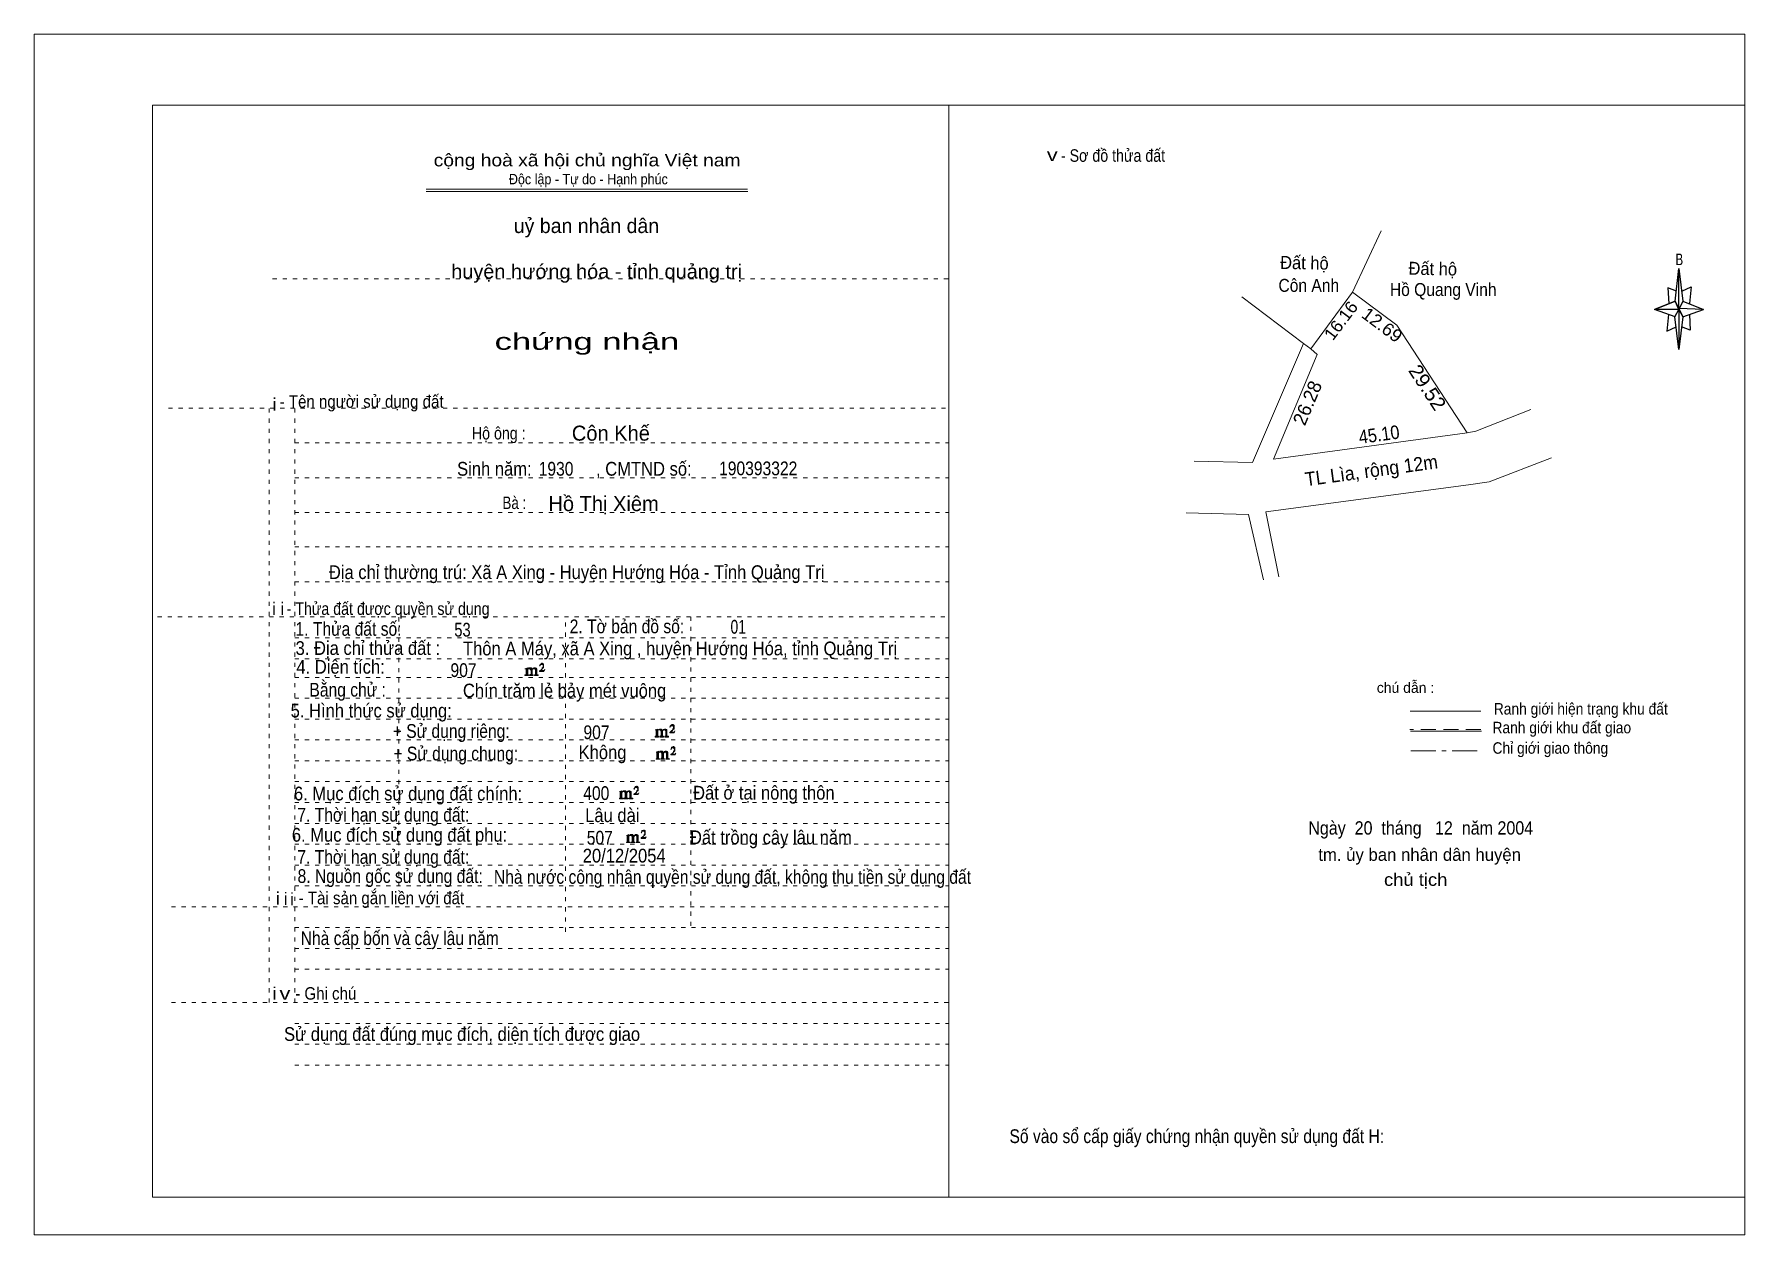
# Model space of a CAD drawing. Header units: centimetres. Extents: x -0.5 to 40.6, y -0.5 to 28.3.
import ezdxf
from ezdxf.enums import TextEntityAlignment as Align

# ---------------------------------------------------------------- set-up
doc = ezdxf.new("R2010")
doc.units = ezdxf.units.CM
doc.header["$LTSCALE"] = 0.12
for name, pattern in [('DOT_DASHED', [7.7, 5, -1.2, 0.3, -1.2]), ('DOTTED', [1.5, 0.3, -1.2]), ('MEDIUM_DASHED', [4.5, 3, -1.5])]:
    doc.linetypes.add(name, pattern=pattern)
for name, color, linetype, lineweight in [('1', 7, 'DOTTED', 13), ('22', 7, 'Continuous', 13), ('50', 7, 'Continuous', 13)]:
    doc.layers.add(name, color=color, linetype=linetype, lineweight=lineweight)
doc.layers.add('21', color=7, linetype='Continuous')

msp = doc.modelspace()

# ---------------------------------------------------------------- hatches: boundary and pattern name
at = {"layer": '50'}
for points in [[(11.74, 12.97), (11.77, 13.02), (11.77, 13.02), (11.76, 13), (11.74, 13), (11.73, 13), (11.68, 13), (11.71, 13.04), (11.72, 13.05), (11.74, 13.06), (11.74, 13.08), (11.74, 13.1), (11.74, 13.12), (11.74, 13.13), (11.74, 13.15), (11.73, 13.16), (11.72, 13.16), (11.71, 13.17), (11.7, 13.17), (11.68, 13.16), (11.68, 13.16), (11.67, 13.15), (11.66, 13.13), (11.64, 13.11), (11.66, 13.11), (11.66, 13.13), (11.67, 13.13), (11.68, 13.14), (11.7, 13.14), (11.71, 13.14), (11.72, 13.13), (11.73, 13.13), (11.73, 13.1), (11.73, 13.08), (11.71, 13.06), (11.71, 13.04), (11.7, 13.03), (11.64, 12.98), (11.64, 12.97)], [(11.32, 12.91), (11.32, 12.9), (11.32, 12.89), (11.3, 12.89), (11.29, 12.89), (11.29, 12.88), (11.38, 12.88), (11.38, 12.89), (11.37, 12.89), (11.36, 12.89), (11.36, 12.9), (11.36, 12.91), (11.36, 13.02), (11.36, 13.03), (11.37, 13.04), (11.39, 13.04), (11.4, 13.04), (11.41, 13.04), (11.42, 13.03), (11.44, 13), (11.44, 12.91), (11.42, 12.9), (11.42, 12.89), (11.41, 12.89), (11.4, 12.89), (11.4, 12.88), (11.49, 12.88), (11.49, 12.89), (11.48, 12.89), (11.47, 12.89), (11.47, 12.9), (11.47, 12.91), (11.47, 13.02), (11.49, 13.04), (11.5, 13.04), (11.51, 13.04), (11.54, 13.04), (11.54, 13.03), (11.55, 13.02), (11.55, 13), (11.55, 12.91), (11.55, 12.9), (11.54, 12.89), (11.54, 12.89), (11.52, 12.89), (11.52, 12.88), (11.61, 12.88), (11.61, 12.89), (11.6, 12.89), (11.59, 12.89), (11.58, 12.9), (11.58, 12.91), (11.58, 12.98), (11.58, 13.03), (11.58, 13.04), (11.57, 13.05), (11.55, 13.06), (11.52, 13.06), (11.51, 13.06), (11.49, 13.05), (11.46, 13.03), (11.46, 13.04), (11.45, 13.06), (11.44, 13.06), (11.42, 13.06), (11.4, 13.06), (11.39, 13.06), (11.37, 13.04), (11.36, 13.04), (11.36, 13.03), (11.36, 13.03), (11.36, 13.04), (11.36, 13.06), (11.29, 13.04), (11.29, 13.04), (11.3, 13.04), (11.32, 13.03), (11.32, 13.02), (11.32, 13.01)], [(14.44, 11.44), (14.44, 11.43), (14.44, 11.42), (14.43, 11.42), (14.42, 11.42), (14.42, 11.4), (14.5, 11.4), (14.5, 11.42), (14.49, 11.42), (14.48, 11.42), (14.48, 11.43), (14.48, 11.44), (14.48, 11.55), (14.48, 11.56), (14.49, 11.57), (14.52, 11.57), (14.53, 11.57), (14.54, 11.57), (14.55, 11.56), (14.56, 11.52), (14.56, 11.44), (14.55, 11.43), (14.55, 11.42), (14.54, 11.42), (14.53, 11.42), (14.53, 11.4), (14.62, 11.4), (14.62, 11.42), (14.6, 11.42), (14.59, 11.42), (14.59, 11.43), (14.59, 11.44), (14.59, 11.55), (14.62, 11.57), (14.63, 11.57), (14.64, 11.57), (14.66, 11.57), (14.66, 11.56), (14.67, 11.55), (14.67, 11.52), (14.67, 11.44), (14.67, 11.43), (14.66, 11.42), (14.66, 11.42), (14.65, 11.42), (14.65, 11.4), (14.74, 11.4), (14.74, 11.42), (14.72, 11.42), (14.71, 11.42), (14.7, 11.43), (14.7, 11.44), (14.7, 11.51), (14.7, 11.56), (14.7, 11.57), (14.69, 11.58), (14.67, 11.59), (14.65, 11.59), (14.64, 11.59), (14.62, 11.58), (14.58, 11.56), (14.58, 11.57), (14.57, 11.59), (14.56, 11.59), (14.55, 11.59), (14.53, 11.59), (14.52, 11.59), (14.49, 11.57), (14.48, 11.57), (14.48, 11.56), (14.48, 11.56), (14.48, 11.57), (14.48, 11.59), (14.42, 11.57), (14.42, 11.57), (14.43, 11.57), (14.44, 11.56), (14.44, 11.55), (14.44, 11.54)], [(14.87, 11.5), (14.89, 11.55), (14.89, 11.55), (14.88, 11.52), (14.87, 11.52), (14.86, 11.52), (14.8, 11.52), (14.84, 11.57), (14.85, 11.58), (14.87, 11.59), (14.87, 11.61), (14.87, 11.62), (14.87, 11.65), (14.87, 11.66), (14.87, 11.68), (14.86, 11.69), (14.85, 11.69), (14.84, 11.7), (14.82, 11.7), (14.8, 11.69), (14.8, 11.69), (14.79, 11.68), (14.78, 11.66), (14.77, 11.64), (14.78, 11.64), (14.78, 11.66), (14.79, 11.66), (14.8, 11.67), (14.82, 11.67), (14.84, 11.67), (14.85, 11.66), (14.86, 11.66), (14.86, 11.62), (14.86, 11.61), (14.84, 11.59), (14.84, 11.57), (14.82, 11.56), (14.77, 11.51), (14.77, 11.5)], [(14.89, 10.97), (14.91, 11.01), (14.91, 11.01), (14.9, 10.99), (14.89, 10.99), (14.88, 10.99), (14.82, 10.99), (14.86, 11.04), (14.87, 11.05), (14.89, 11.06), (14.89, 11.08), (14.89, 11.09), (14.89, 11.11), (14.89, 11.12), (14.89, 11.15), (14.88, 11.16), (14.87, 11.16), (14.86, 11.17), (14.85, 11.17), (14.82, 11.16), (14.82, 11.16), (14.81, 11.15), (14.8, 11.12), (14.79, 11.1), (14.8, 11.1), (14.8, 11.12), (14.81, 11.12), (14.82, 11.14), (14.85, 11.14), (14.86, 11.14), (14.87, 11.12), (14.88, 11.12), (14.88, 11.09), (14.88, 11.08), (14.86, 11.06), (14.86, 11.04), (14.85, 11.02), (14.79, 10.98), (14.79, 10.97)], [(14.46, 10.9), (14.46, 10.89), (14.46, 10.88), (14.45, 10.88), (14.44, 10.88), (14.44, 10.87), (14.53, 10.87), (14.53, 10.88), (14.52, 10.88), (14.5, 10.88), (14.5, 10.89), (14.5, 10.9), (14.5, 11.01), (14.5, 11.02), (14.52, 11.04), (14.54, 11.04), (14.55, 11.04), (14.56, 11.04), (14.57, 11.02), (14.58, 10.99), (14.58, 10.9), (14.57, 10.89), (14.57, 10.88), (14.56, 10.88), (14.55, 10.88), (14.55, 10.87), (14.64, 10.87), (14.64, 10.88), (14.63, 10.88), (14.62, 10.88), (14.62, 10.89), (14.62, 10.9), (14.62, 11.01), (14.64, 11.04), (14.65, 11.04), (14.66, 11.04), (14.68, 11.04), (14.68, 11.02), (14.69, 11.01), (14.69, 10.99), (14.69, 10.9), (14.69, 10.89), (14.68, 10.88), (14.68, 10.88), (14.67, 10.88), (14.67, 10.87), (14.76, 10.87), (14.76, 10.88), (14.75, 10.88), (14.74, 10.88), (14.72, 10.89), (14.72, 10.9), (14.72, 10.98), (14.72, 11.02), (14.72, 11.04), (14.71, 11.05), (14.69, 11.06), (14.67, 11.06), (14.66, 11.06), (14.64, 11.05), (14.6, 11.02), (14.6, 11.04), (14.59, 11.06), (14.58, 11.06), (14.57, 11.06), (14.55, 11.06), (14.54, 11.06), (14.52, 11.04), (14.5, 11.04), (14.5, 11.02), (14.5, 11.02), (14.5, 11.04), (14.5, 11.06), (14.44, 11.04), (14.44, 11.04), (14.45, 11.04), (14.46, 11.02), (14.46, 11.01), (14.46, 11)], [(13.58, 9.95), (13.58, 9.94), (13.58, 9.93), (13.57, 9.93), (13.56, 9.93), (13.56, 9.92), (13.65, 9.92), (13.65, 9.93), (13.64, 9.93), (13.62, 9.93), (13.62, 9.94), (13.62, 9.95), (13.62, 10.06), (13.62, 10.07), (13.64, 10.09), (13.66, 10.09), (13.67, 10.09), (13.68, 10.09), (13.69, 10.07), (13.7, 10.04), (13.7, 9.95), (13.69, 9.94), (13.69, 9.93), (13.68, 9.93), (13.67, 9.93), (13.67, 9.92), (13.76, 9.92), (13.76, 9.93), (13.75, 9.93), (13.74, 9.93), (13.74, 9.94), (13.74, 9.95), (13.74, 10.06), (13.76, 10.09), (13.77, 10.09), (13.78, 10.09), (13.8, 10.09), (13.8, 10.07), (13.81, 10.06), (13.81, 10.04), (13.81, 9.95), (13.81, 9.94), (13.8, 9.93), (13.8, 9.93), (13.79, 9.93), (13.79, 9.92), (13.88, 9.92), (13.88, 9.93), (13.87, 9.93), (13.86, 9.93), (13.84, 9.94), (13.84, 9.95), (13.84, 10.03), (13.84, 10.07), (13.84, 10.09), (13.83, 10.1), (13.81, 10.11), (13.79, 10.11), (13.78, 10.11), (13.76, 10.1), (13.72, 10.07), (13.72, 10.09), (13.71, 10.11), (13.7, 10.11), (13.69, 10.11), (13.67, 10.11), (13.66, 10.11), (13.64, 10.09), (13.62, 10.09), (13.62, 10.07), (13.62, 10.07), (13.62, 10.09), (13.62, 10.11), (13.56, 10.09), (13.56, 10.09), (13.57, 10.09), (13.58, 10.07), (13.58, 10.06), (13.58, 10.05)], [(14.01, 10.02), (14.03, 10.06), (14.03, 10.06), (14.02, 10.04), (14.01, 10.04), (14, 10.04), (13.94, 10.04), (13.98, 10.09), (13.99, 10.1), (14.01, 10.11), (14.01, 10.13), (14.01, 10.14), (14.01, 10.16), (14.01, 10.17), (14.01, 10.2), (14, 10.21), (13.99, 10.21), (13.98, 10.22), (13.97, 10.22), (13.94, 10.21), (13.94, 10.21), (13.93, 10.2), (13.92, 10.17), (13.91, 10.15), (13.92, 10.15), (13.92, 10.17), (13.93, 10.17), (13.94, 10.19), (13.97, 10.19), (13.98, 10.19), (13.99, 10.17), (14, 10.17), (14, 10.14), (14, 10.13), (13.98, 10.11), (13.98, 10.09), (13.97, 10.07), (13.91, 10.03), (13.91, 10.02)], [(13.75, 8.9), (13.75, 8.89), (13.75, 8.88), (13.74, 8.88), (13.73, 8.88), (13.73, 8.87), (13.82, 8.87), (13.82, 8.88), (13.81, 8.88), (13.79, 8.88), (13.79, 8.89), (13.79, 8.9), (13.79, 9.01), (13.79, 9.02), (13.81, 9.04), (13.83, 9.04), (13.84, 9.04), (13.85, 9.04), (13.86, 9.02), (13.87, 8.99), (13.87, 8.9), (13.86, 8.89), (13.86, 8.88), (13.85, 8.88), (13.84, 8.88), (13.84, 8.87), (13.93, 8.87), (13.93, 8.88), (13.92, 8.88), (13.91, 8.88), (13.91, 8.89), (13.91, 8.9), (13.91, 9.01), (13.93, 9.04), (13.94, 9.04), (13.95, 9.04), (13.97, 9.04), (13.97, 9.02), (13.98, 9.01), (13.98, 8.99), (13.98, 8.9), (13.98, 8.89), (13.97, 8.88), (13.97, 8.88), (13.96, 8.88), (13.96, 8.87), (14.05, 8.87), (14.05, 8.88), (14.04, 8.88), (14.03, 8.88), (14.01, 8.89), (14.01, 8.9), (14.01, 8.98), (14.01, 9.02), (14.01, 9.04), (14, 9.05), (13.98, 9.06), (13.96, 9.06), (13.95, 9.06), (13.93, 9.05), (13.89, 9.02), (13.89, 9.04), (13.88, 9.06), (13.87, 9.06), (13.86, 9.06), (13.84, 9.06), (13.83, 9.06), (13.81, 9.04), (13.79, 9.04), (13.79, 9.02), (13.79, 9.02), (13.79, 9.04), (13.79, 9.06), (13.73, 9.04), (13.73, 9.04), (13.74, 9.04), (13.75, 9.02), (13.75, 9.01), (13.75, 9)], [(14.18, 8.97), (14.2, 9.01), (14.2, 9.01), (14.19, 8.99), (14.18, 8.99), (14.17, 8.99), (14.11, 8.99), (14.15, 9.04), (14.16, 9.05), (14.18, 9.06), (14.18, 9.08), (14.18, 9.09), (14.18, 9.11), (14.18, 9.12), (14.18, 9.15), (14.17, 9.16), (14.16, 9.16), (14.15, 9.17), (14.14, 9.17), (14.11, 9.16), (14.11, 9.16), (14.1, 9.15), (14.09, 9.12), (14.08, 9.1), (14.09, 9.1), (14.09, 9.12), (14.1, 9.12), (14.11, 9.14), (14.14, 9.14), (14.15, 9.14), (14.16, 9.12), (14.17, 9.12), (14.17, 9.09), (14.17, 9.08), (14.15, 9.06), (14.15, 9.04), (14.14, 9.02), (14.08, 8.98), (14.08, 8.97)]]:
    msp.add_hatch(color=256, dxfattribs=at).paths.add_polyline_path(points)

# ---------------------------------------------------------------- linework, layer by layer
at = {"layer": '1', "linetype": 'Continuous'}
for p, q in [((2.36, 0.36), (2.36, 26.56)), ((2.36, 26.56), (40.56, 26.56)), ((21.46, 0.36), (21.46, 26.56)), ((40.56, 0.36), (40.56, 26.56)), ((8.92, 24.54), (16.63, 24.54)), ((8.92, 24.49), (16.64, 24.49)), ((2.36, 0.36), (40.56, 0.36))]:
    msp.add_line(p, q, dxfattribs=at)
at = {"layer": '1'}
for p, q in [((5.24, 22.39), (21.46, 22.39)), ((2.74, 19.29), (21.46, 19.29)), ((5.16, 5.03), (5.16, 19.29)), ((5.77, 5.03), (5.77, 19.29)), ((5.77, 18.46), (21.46, 18.46)), ((5.77, 17.62), (21.46, 17.62)), ((5.77, 16.79), (21.46, 16.79)), ((5.77, 15.96), (21.46, 15.96)), ((5.77, 15.12), (21.46, 15.12)), ((2.48, 14.28), (21.46, 14.28)), ((8.27, 7.83), (8.27, 14.28)), ((12.27, 6.73), (12.27, 14.28)), ((15.27, 6.87), (15.27, 14.28)), ((5.77, 13.78), (21.46, 13.78)), ((5.77, 13.28), (21.46, 13.28)), ((5.77, 12.83), (21.46, 12.83)), ((5.77, 12.33), (21.46, 12.33)), ((5.77, 11.83), (21.46, 11.83)), ((5.77, 11.33), (21.46, 11.33)), ((5.77, 10.83), (21.46, 10.83)), ((5.77, 10.33), (21.46, 10.33)), ((5.77, 9.83), (21.46, 9.83)), ((5.77, 9.33), (21.46, 9.33)), ((5.77, 8.83), (21.46, 8.83)), ((5.77, 8.33), (21.46, 8.33)), ((5.77, 7.83), (21.46, 7.83)), ((2.81, 7.33), (21.46, 7.33)), ((5.77, 6.83), (21.46, 6.83)), ((5.77, 6.33), (21.46, 6.33)), ((5.77, 5.83), (21.46, 5.83)), ((2.81, 5.03), (21.46, 5.03)), ((5.77, 4.53), (21.46, 4.53)), ((5.77, 4.03), (21.46, 4.03)), ((5.77, 3.53), (21.46, 3.53))]:
    msp.add_line(p, q, dxfattribs=at)
at = {"layer": '1', "linetype": 'Continuous'}
msp.add_lwpolyline([(-0.48, -0.54), (40.56, -0.54), (40.56, 28.26), (-0.48, 28.26)], close=True, dxfattribs=at)
at = {"layer": '22'}
for q in [(31.84, 23.54), (30.15, 20.71)]:
    msp.add_line((31.15, 22.07), q, dxfattribs=at)
for points in [[(28.49, 21.96), (29.97, 20.84), (30.15, 20.71)], [(33.9, 18.7), (32.21, 21.28), (31.15, 22.07)], [(29.97, 20.84), (28.75, 17.99), (27.35, 18.02)], [(30.15, 20.71), (30.3, 20.58), (29.25, 18.07), (33.9, 18.7)], [(35.43, 19.26), (34.11, 18.74), (33.9, 18.7)], [(35.92, 18.1), (34.43, 17.52), (33.93, 17.45)], [(29.38, 15.24), (29.07, 16.8), (33.93, 17.45)], [(29.01, 15.17), (28.65, 16.74), (27.16, 16.78)]]:
    msp.add_lwpolyline(points, dxfattribs=at)
msp.add_lwpolyline([(30.15, 20.71), (31.15, 22.07), (32.21, 21.28), (33.9, 18.7), (29.25, 18.07), (30.3, 20.58)], close=True, dxfattribs=at)
at = {"layer": '50', "lineweight": 25}
for p, q in [((38.89, 21.86), (38.98, 22.64)), ((39.07, 21.86), (39.57, 21.66)), ((38.89, 21.48), (38.39, 21.66)), ((39.07, 21.48), (38.98, 20.7)), ((39.23, 21.54), (39.25, 21.16)), ((39.25, 21.16), (39.04, 21.24))]:
    msp.add_line(p, q, dxfattribs=at)
at = {"layer": '50'}
for p, q in [((34.23, 12.02), (32.53, 12.02)), ((34.24, 11.54), (32.54, 11.54))]:
    msp.add_line(p, q, dxfattribs=at)
at = {"layer": '50', "linetype": 'MEDIUM_DASHED'}
msp.add_line((34.23, 11.58), (32.52, 11.58), dxfattribs=at)
at = {"layer": '50', "linetype": 'DOT_DASHED'}
msp.add_line((32.55, 11.07), (34.26, 11.07), dxfattribs=at)
at = {"layer": '50', "lineweight": 25}
for points in [[(38.98, 22.64), (39.07, 21.86), (38.98, 21.66)], [(38.98, 21.66), (38.39, 21.66), (38.89, 21.86), (39.07, 21.48), (39.57, 21.66), (38.98, 21.68)], [(38.98, 21.66), (38.98, 20.7), (38.88, 21.48)]]:
    msp.add_lwpolyline(points, close=True, dxfattribs=at)
for points in [[(38.92, 22.1), (38.71, 22.18), (38.74, 21.8)], [(39.05, 22.1), (39.27, 22.2), (39.23, 21.8)], [(38.98, 21.66), (38.89, 21.86), (38.39, 21.66)], [(38.73, 21.54), (38.69, 21.14), (38.91, 21.24)], [(38.98, 21.66), (39.07, 21.48), (39.57, 21.66)]]:
    msp.add_lwpolyline(points, dxfattribs=at)
at = {"layer": '50'}
for points in [[(11.74, 12.97), (11.77, 13.02), (11.77, 13.02), (11.76, 13), (11.74, 13), (11.73, 13), (11.68, 13), (11.71, 13.04), (11.72, 13.05), (11.74, 13.06), (11.74, 13.08), (11.74, 13.1), (11.74, 13.12), (11.74, 13.13), (11.74, 13.15), (11.73, 13.16), (11.72, 13.16), (11.71, 13.17), (11.7, 13.17), (11.68, 13.16), (11.68, 13.16), (11.67, 13.15), (11.66, 13.13), (11.64, 13.11), (11.66, 13.11), (11.66, 13.13), (11.67, 13.13), (11.68, 13.14), (11.7, 13.14), (11.71, 13.14), (11.72, 13.13), (11.73, 13.13), (11.73, 13.1), (11.73, 13.08), (11.71, 13.06), (11.71, 13.04), (11.7, 13.03), (11.64, 12.98), (11.64, 12.97)], [(11.32, 12.91), (11.32, 12.9), (11.32, 12.89), (11.3, 12.89), (11.29, 12.89), (11.29, 12.88), (11.38, 12.88), (11.38, 12.89), (11.37, 12.89), (11.36, 12.89), (11.36, 12.9), (11.36, 12.91), (11.36, 13.02), (11.36, 13.03), (11.37, 13.04), (11.39, 13.04), (11.4, 13.04), (11.41, 13.04), (11.42, 13.03), (11.44, 13), (11.44, 12.91), (11.42, 12.9), (11.42, 12.89), (11.41, 12.89), (11.4, 12.89), (11.4, 12.88), (11.49, 12.88), (11.49, 12.89), (11.48, 12.89), (11.47, 12.89), (11.47, 12.9), (11.47, 12.91), (11.47, 13.02), (11.49, 13.04), (11.5, 13.04), (11.51, 13.04), (11.54, 13.04), (11.54, 13.03), (11.55, 13.02), (11.55, 13), (11.55, 12.91), (11.55, 12.9), (11.54, 12.89), (11.54, 12.89), (11.52, 12.89), (11.52, 12.88), (11.61, 12.88), (11.61, 12.89), (11.6, 12.89), (11.59, 12.89), (11.58, 12.9), (11.58, 12.91), (11.58, 12.98), (11.58, 13.03), (11.58, 13.04), (11.57, 13.05), (11.55, 13.06), (11.52, 13.06), (11.51, 13.06), (11.49, 13.05), (11.46, 13.03), (11.46, 13.04), (11.45, 13.06), (11.44, 13.06), (11.42, 13.06), (11.4, 13.06), (11.39, 13.06), (11.37, 13.04), (11.36, 13.04), (11.36, 13.03), (11.36, 13.03), (11.36, 13.04), (11.36, 13.06), (11.29, 13.04), (11.29, 13.04), (11.3, 13.04), (11.32, 13.03), (11.32, 13.02), (11.32, 13.01)], [(14.44, 11.44), (14.44, 11.43), (14.44, 11.42), (14.43, 11.42), (14.42, 11.42), (14.42, 11.4), (14.5, 11.4), (14.5, 11.42), (14.49, 11.42), (14.48, 11.42), (14.48, 11.43), (14.48, 11.44), (14.48, 11.55), (14.48, 11.56), (14.49, 11.57), (14.52, 11.57), (14.53, 11.57), (14.54, 11.57), (14.55, 11.56), (14.56, 11.52), (14.56, 11.44), (14.55, 11.43), (14.55, 11.42), (14.54, 11.42), (14.53, 11.42), (14.53, 11.4), (14.62, 11.4), (14.62, 11.42), (14.6, 11.42), (14.59, 11.42), (14.59, 11.43), (14.59, 11.44), (14.59, 11.55), (14.62, 11.57), (14.63, 11.57), (14.64, 11.57), (14.66, 11.57), (14.66, 11.56), (14.67, 11.55), (14.67, 11.52), (14.67, 11.44), (14.67, 11.43), (14.66, 11.42), (14.66, 11.42), (14.65, 11.42), (14.65, 11.4), (14.74, 11.4), (14.74, 11.42), (14.72, 11.42), (14.71, 11.42), (14.7, 11.43), (14.7, 11.44), (14.7, 11.51), (14.7, 11.56), (14.7, 11.57), (14.69, 11.58), (14.67, 11.59), (14.65, 11.59), (14.64, 11.59), (14.62, 11.58), (14.58, 11.56), (14.58, 11.57), (14.57, 11.59), (14.56, 11.59), (14.55, 11.59), (14.53, 11.59), (14.52, 11.59), (14.49, 11.57), (14.48, 11.57), (14.48, 11.56), (14.48, 11.56), (14.48, 11.57), (14.48, 11.59), (14.42, 11.57), (14.42, 11.57), (14.43, 11.57), (14.44, 11.56), (14.44, 11.55), (14.44, 11.54)], [(14.87, 11.5), (14.89, 11.55), (14.89, 11.55), (14.88, 11.52), (14.87, 11.52), (14.86, 11.52), (14.8, 11.52), (14.84, 11.57), (14.85, 11.58), (14.87, 11.59), (14.87, 11.61), (14.87, 11.62), (14.87, 11.65), (14.87, 11.66), (14.87, 11.68), (14.86, 11.69), (14.85, 11.69), (14.84, 11.7), (14.82, 11.7), (14.8, 11.69), (14.8, 11.69), (14.79, 11.68), (14.78, 11.66), (14.77, 11.64), (14.78, 11.64), (14.78, 11.66), (14.79, 11.66), (14.8, 11.67), (14.82, 11.67), (14.84, 11.67), (14.85, 11.66), (14.86, 11.66), (14.86, 11.62), (14.86, 11.61), (14.84, 11.59), (14.84, 11.57), (14.82, 11.56), (14.77, 11.51), (14.77, 11.5)], [(14.89, 10.97), (14.91, 11.01), (14.91, 11.01), (14.9, 10.99), (14.89, 10.99), (14.88, 10.99), (14.82, 10.99), (14.86, 11.04), (14.87, 11.05), (14.89, 11.06), (14.89, 11.08), (14.89, 11.09), (14.89, 11.11), (14.89, 11.12), (14.89, 11.15), (14.88, 11.16), (14.87, 11.16), (14.86, 11.17), (14.85, 11.17), (14.82, 11.16), (14.82, 11.16), (14.81, 11.15), (14.8, 11.12), (14.79, 11.1), (14.8, 11.1), (14.8, 11.12), (14.81, 11.12), (14.82, 11.14), (14.85, 11.14), (14.86, 11.14), (14.87, 11.12), (14.88, 11.12), (14.88, 11.09), (14.88, 11.08), (14.86, 11.06), (14.86, 11.04), (14.85, 11.02), (14.79, 10.98), (14.79, 10.97)], [(14.46, 10.9), (14.46, 10.89), (14.46, 10.88), (14.45, 10.88), (14.44, 10.88), (14.44, 10.87), (14.53, 10.87), (14.53, 10.88), (14.52, 10.88), (14.5, 10.88), (14.5, 10.89), (14.5, 10.9), (14.5, 11.01), (14.5, 11.02), (14.52, 11.04), (14.54, 11.04), (14.55, 11.04), (14.56, 11.04), (14.57, 11.02), (14.58, 10.99), (14.58, 10.9), (14.57, 10.89), (14.57, 10.88), (14.56, 10.88), (14.55, 10.88), (14.55, 10.87), (14.64, 10.87), (14.64, 10.88), (14.63, 10.88), (14.62, 10.88), (14.62, 10.89), (14.62, 10.9), (14.62, 11.01), (14.64, 11.04), (14.65, 11.04), (14.66, 11.04), (14.68, 11.04), (14.68, 11.02), (14.69, 11.01), (14.69, 10.99), (14.69, 10.9), (14.69, 10.89), (14.68, 10.88), (14.68, 10.88), (14.67, 10.88), (14.67, 10.87), (14.76, 10.87), (14.76, 10.88), (14.75, 10.88), (14.74, 10.88), (14.72, 10.89), (14.72, 10.9), (14.72, 10.98), (14.72, 11.02), (14.72, 11.04), (14.71, 11.05), (14.69, 11.06), (14.67, 11.06), (14.66, 11.06), (14.64, 11.05), (14.6, 11.02), (14.6, 11.04), (14.59, 11.06), (14.58, 11.06), (14.57, 11.06), (14.55, 11.06), (14.54, 11.06), (14.52, 11.04), (14.5, 11.04), (14.5, 11.02), (14.5, 11.02), (14.5, 11.04), (14.5, 11.06), (14.44, 11.04), (14.44, 11.04), (14.45, 11.04), (14.46, 11.02), (14.46, 11.01), (14.46, 11)], [(13.58, 9.95), (13.58, 9.94), (13.58, 9.93), (13.57, 9.93), (13.56, 9.93), (13.56, 9.92), (13.65, 9.92), (13.65, 9.93), (13.64, 9.93), (13.62, 9.93), (13.62, 9.94), (13.62, 9.95), (13.62, 10.06), (13.62, 10.07), (13.64, 10.09), (13.66, 10.09), (13.67, 10.09), (13.68, 10.09), (13.69, 10.07), (13.7, 10.04), (13.7, 9.95), (13.69, 9.94), (13.69, 9.93), (13.68, 9.93), (13.67, 9.93), (13.67, 9.92), (13.76, 9.92), (13.76, 9.93), (13.75, 9.93), (13.74, 9.93), (13.74, 9.94), (13.74, 9.95), (13.74, 10.06), (13.76, 10.09), (13.77, 10.09), (13.78, 10.09), (13.8, 10.09), (13.8, 10.07), (13.81, 10.06), (13.81, 10.04), (13.81, 9.95), (13.81, 9.94), (13.8, 9.93), (13.8, 9.93), (13.79, 9.93), (13.79, 9.92), (13.88, 9.92), (13.88, 9.93), (13.87, 9.93), (13.86, 9.93), (13.84, 9.94), (13.84, 9.95), (13.84, 10.03), (13.84, 10.07), (13.84, 10.09), (13.83, 10.1), (13.81, 10.11), (13.79, 10.11), (13.78, 10.11), (13.76, 10.1), (13.72, 10.07), (13.72, 10.09), (13.71, 10.11), (13.7, 10.11), (13.69, 10.11), (13.67, 10.11), (13.66, 10.11), (13.64, 10.09), (13.62, 10.09), (13.62, 10.07), (13.62, 10.07), (13.62, 10.09), (13.62, 10.11), (13.56, 10.09), (13.56, 10.09), (13.57, 10.09), (13.58, 10.07), (13.58, 10.06), (13.58, 10.05)], [(14.01, 10.02), (14.03, 10.06), (14.03, 10.06), (14.02, 10.04), (14.01, 10.04), (14, 10.04), (13.94, 10.04), (13.98, 10.09), (13.99, 10.1), (14.01, 10.11), (14.01, 10.13), (14.01, 10.14), (14.01, 10.16), (14.01, 10.17), (14.01, 10.2), (14, 10.21), (13.99, 10.21), (13.98, 10.22), (13.97, 10.22), (13.94, 10.21), (13.94, 10.21), (13.93, 10.2), (13.92, 10.17), (13.91, 10.15), (13.92, 10.15), (13.92, 10.17), (13.93, 10.17), (13.94, 10.19), (13.97, 10.19), (13.98, 10.19), (13.99, 10.17), (14, 10.17), (14, 10.14), (14, 10.13), (13.98, 10.11), (13.98, 10.09), (13.97, 10.07), (13.91, 10.03), (13.91, 10.02)], [(13.75, 8.9), (13.75, 8.89), (13.75, 8.88), (13.74, 8.88), (13.73, 8.88), (13.73, 8.87), (13.82, 8.87), (13.82, 8.88), (13.81, 8.88), (13.79, 8.88), (13.79, 8.89), (13.79, 8.9), (13.79, 9.01), (13.79, 9.02), (13.81, 9.04), (13.83, 9.04), (13.84, 9.04), (13.85, 9.04), (13.86, 9.02), (13.87, 8.99), (13.87, 8.9), (13.86, 8.89), (13.86, 8.88), (13.85, 8.88), (13.84, 8.88), (13.84, 8.87), (13.93, 8.87), (13.93, 8.88), (13.92, 8.88), (13.91, 8.88), (13.91, 8.89), (13.91, 8.9), (13.91, 9.01), (13.93, 9.04), (13.94, 9.04), (13.95, 9.04), (13.97, 9.04), (13.97, 9.02), (13.98, 9.01), (13.98, 8.99), (13.98, 8.9), (13.98, 8.89), (13.97, 8.88), (13.97, 8.88), (13.96, 8.88), (13.96, 8.87), (14.05, 8.87), (14.05, 8.88), (14.04, 8.88), (14.03, 8.88), (14.01, 8.89), (14.01, 8.9), (14.01, 8.98), (14.01, 9.02), (14.01, 9.04), (14, 9.05), (13.98, 9.06), (13.96, 9.06), (13.95, 9.06), (13.93, 9.05), (13.89, 9.02), (13.89, 9.04), (13.88, 9.06), (13.87, 9.06), (13.86, 9.06), (13.84, 9.06), (13.83, 9.06), (13.81, 9.04), (13.79, 9.04), (13.79, 9.02), (13.79, 9.02), (13.79, 9.04), (13.79, 9.06), (13.73, 9.04), (13.73, 9.04), (13.74, 9.04), (13.75, 9.02), (13.75, 9.01), (13.75, 9)], [(14.18, 8.97), (14.2, 9.01), (14.2, 9.01), (14.19, 8.99), (14.18, 8.99), (14.17, 8.99), (14.11, 8.99), (14.15, 9.04), (14.16, 9.05), (14.18, 9.06), (14.18, 9.08), (14.18, 9.09), (14.18, 9.11), (14.18, 9.12), (14.18, 9.15), (14.17, 9.16), (14.16, 9.16), (14.15, 9.17), (14.14, 9.17), (14.11, 9.16), (14.11, 9.16), (14.1, 9.15), (14.09, 9.12), (14.08, 9.1), (14.09, 9.1), (14.09, 9.12), (14.1, 9.12), (14.11, 9.14), (14.14, 9.14), (14.15, 9.14), (14.16, 9.12), (14.17, 9.12), (14.17, 9.09), (14.17, 9.08), (14.15, 9.06), (14.15, 9.04), (14.14, 9.02), (14.08, 8.98), (14.08, 8.97)]]:
    msp.add_lwpolyline(points, close=True, dxfattribs=at)

# ---------------------------------------------------------------- texts
at = {"layer": '1'}
for s, height, width, p in [('v', 0.3, 1.3, (23.945, 25.22)), ('- Sơ đồ thửa đất ', 0.3, 0.85, (25.45, 25.2)), ('cộng hoà xã hội chủ nghĩa Việt nam', 0.3, 1.15, (12.785, 25.09)), ('Độc lập - Tự do - Hạnh phúc', 0.25, 0.9, (12.815, 24.66)), ('chứng nhận', 0.4, 1.55, (12.78, 20.69)), ('- Tên người sử dụng đất', 0.3, 0.9, (7.375, 19.3)), ('- Thửa đất được quyền sử dụng', 0.3, 0.85, (8.01, 14.33)), ('- Tài sản gắn liền với đất ', 0.3, 0.9, (7.9, 7.39)), ('- Ghi chú', 0.3, 0.9, (6.515, 5.1)), ('v', 0.3, 1.3, (5.535, 5.1))]:
    msp.add_text(s, height=height, dxfattribs=dict(at, width=width)).set_placement(p, align=Align.CENTER)
for s, height, p in [('uỷ ban nhân dân', 0.35, (12.77, 23.49)), ('i', 0.3, (5.285, 19.23)), ('i', 0.3, (5.275, 14.33)), ('i', 0.3, (5.475, 14.33)), ('i', 0.3, (5.365, 7.38)), ('i', 0.3, (5.555, 7.37)), ('i', 0.3, (5.705, 7.36)), ('i', 0.3, (5.285, 5.1))]:
    msp.add_text(s, height=height, dxfattribs=at).set_placement(p, align=Align.CENTER)
at = {"layer": '21', "width": 0.9}
msp.add_text('Hồ Quang Vinh', height=0.311, dxfattribs=at).set_placement((33.325, 21.98), align=Align.CENTER)
at = {"layer": '22', "width": 0.95}
for p in [(29.992, 22.621), (33.072, 22.481)]:
    msp.add_text('Đất hộ', height=0.311, rotation=359.036, dxfattribs=at).set_placement(p, align=Align.CENTER)
at = {"layer": '22', "width": 0.9}
msp.add_text('Côn Anh', height=0.311, dxfattribs=at).set_placement((30.1, 22.08), align=Align.CENTER)
at = {"layer": '50'}
for s, height, width, p in [('B', 0.276, 0.75, (38.99, 22.72)), ('  huyện hướng hóa - tỉnh quảng trị', 0.34, 1.05, (12.88, 22.4)), ('Hộ ông :', 0.3, 0.85, (10.665, 18.54)), ('Sinh năm:              , CMTND số: ', 0.33, 0.9, (12.535, 17.67)), ('1930', 0.33, 0.85, (12.04, 17.67)), ('190393322', 0.33, 0.85, (16.89, 17.68)), ('Bà :', 0.3, 0.8, (11.04, 16.87)), ('Địa chỉ thường trú: Xã A Xing - Huyện Hướng Hóa - Tỉnh Quảng Trị', 0.33, 0.9, (12.535, 15.19)), ('1. Thửa đất số:  ', 0.33, 0.85, (7.165, 13.83)), ('53', 0.33, 0.8, (9.795, 13.81)), ('2. Tờ bản đồ số:  ', 0.33, 0.85, (13.845, 13.89)), ('01', 0.33, 0.75, (16.41, 13.88)), ('3. Địa chỉ thửa đất : ', 0.33, 0.9, (7.58, 13.37)), ('Thôn A Máy, xã A Xing , huyện Hướng Hóa, tỉnh Quảng Trị', 0.33, 0.9, (15.015, 13.36)), ('4. Diện tích: ', 0.33, 0.9, (6.925, 12.92)), ('907', 0.33, 0.85, (9.82, 12.84)), ('Bằng chử :', 0.33, 0.85, (7.04, 12.37)), ('Chín trăm lẻ bảy mét vuông', 0.33, 0.9, (12.245, 12.35)), ('5. Hình thức sử dụng:', 0.33, 0.9, (7.605, 11.87)), ('Ranh giới hiện trạng khu đất', 0.275, 0.9, (36.625, 11.94)), ('+ Sử dụng riêng:', 0.33, 0.85, (9.525, 11.38)), ('907', 0.33, 0.85, (13.01, 11.35)), ('Ranh giới khu đất giao', 0.275, 0.9, (36.17, 11.49)), ('+ Sử dụng chung:', 0.33, 0.85, (9.635, 10.84)), ('Không', 0.33, 0.9, (13.155, 10.87)), ('Chỉ giới giao thông', 0.275, 0.9, (35.895, 11)), ('Đất ở tại nông thôn', 0.33, 0.9, (17.025, 9.9)), ('6. Mục đích sử dụng đất chính:', 0.33, 0.9, (8.49, 9.88)), ('400', 0.33, 0.85, (13.005, 9.89)), ('7. Thời hạn sử dụng đất:', 0.33, 0.85, (7.895, 9.37)), ('Lâu dài', 0.33, 0.9, (13.39, 9.36)), ('6. Mục đích sử dụng đất phụ:', 0.33, 0.9, (8.285, 8.89)), ('507', 0.33, 0.85, (13.09, 8.82)), ('Đất trồng cây lâu năm', 0.33, 0.9, (17.195, 8.83)), ('Ngày  20  tháng   12  năm 2004', 0.32, 0.9, (32.785, 9.06)), ('7. Thời hạn sử dụng đất:', 0.33, 0.85, (7.895, 8.36)), ('20/12/2054', 0.33, 0.9, (13.675, 8.39)), ('8. Nguồn gốc sử dụng đất:', 0.33, 0.85, (8.06, 7.9)), ('Nhà nước công nhận quyền sử dụng đất, không thu tiền sử dụng đất ', 0.33, 0.85, (16.325, 7.88)), ('chủ tịch', 0.3, 1.1, (32.665, 7.83)), ('Nhà cấp bốn và cây lâu năm', 0.33, 0.85, (8.29, 6.41)), ('Sử dụng đất đúng mục đích, diện tích được giao', 0.33, 0.9, (9.785, 4.11)), ('Số vào sổ cấp giấy chứng nhận quyền sử dụng đất H: ', 0.33, 0.85, (27.465, 1.66))]:
    msp.add_text(s, height=height, dxfattribs=dict(at, width=width)).set_placement(p, align=Align.CENTER)
for s, height, rotation, width, p in [('16.16', 0.2936, 52.924, 1.05, (30.988, 21.302)), ('12.69', 0.3058, 323.139, 1.05, (31.768, 21.164)), ('29.52', 0.3398, 303.351, 1.05, (32.803, 19.693)), ('45.10', 0.3263, 7.76, 0.9, (31.808, 18.497)), ('TL Lìa, rộng 12m', 0.3317, 7.76, 0.95, (31.623, 17.632))]:
    msp.add_text(s, height=height, rotation=rotation, dxfattribs=dict(at, width=width)).set_placement(p, align=Align.CENTER)
msp.add_text('26.28', height=0.3262, rotation=67.142, dxfattribs=at).set_placement((30.217, 19.352), align=Align.CENTER)
for s, height, p in [('Côn Khế', 0.36, (13.355, 18.51)), ('Hồ Thị Xiêm', 0.36, (13.18, 16.82)), ('chú dẫn :', 0.25, (32.42, 12.46)), ('tm. ủy ban nhân dân huyện ', 0.3, (32.815, 8.43))]:
    msp.add_text(s, height=height, dxfattribs=at).set_placement(p, align=Align.CENTER)

doc.saveas('drawing.dxf')
